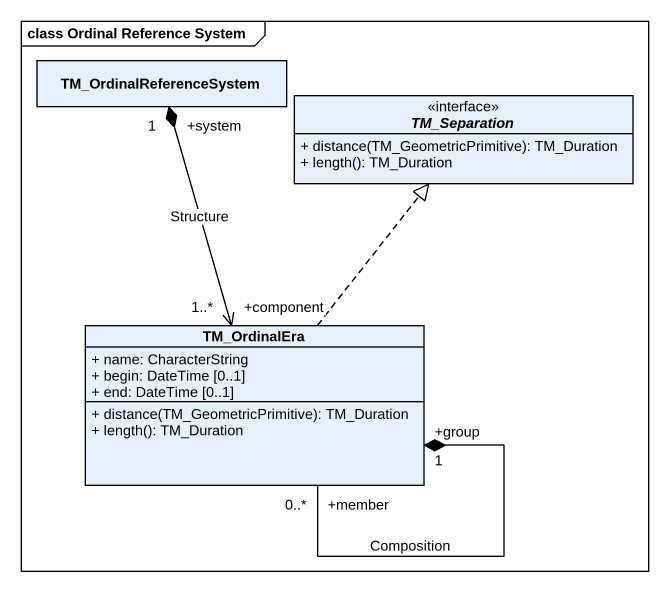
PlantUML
@startuml
mainframe class Ordinal Reference System
hide circle
hide empty members
skinparam classAttributeIconSize 0
class TM_OrdinalReferenceSystem
interface TM_Separation {
  + distance(TM_GeometricPrimitive): TM_Duration
  + length(): TM_Duration
}
class TM_OrdinalEra {
  + name: CharacterString
  + begin: DateTime [0..1]
  + end: DateTime [0..1]
  + distance(TM_GeometricPrimitive): TM_Duration
  + length(): TM_Duration
}
TM_OrdinalEra "+component\n1..*" <-up-* "+system\n1" TM_OrdinalReferenceSystem : Structure
TM_OrdinalEra .up.|> TM_Separation
TM_OrdinalEra "+member\n0..*" --* "+group\n1" TM_OrdinalEra : Composition
@enduml
